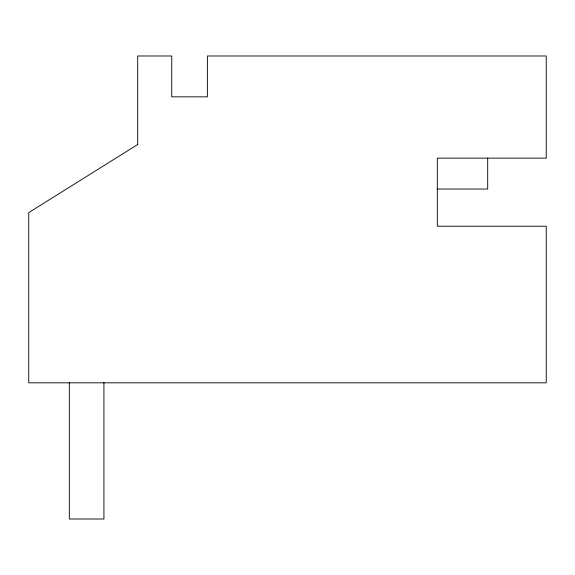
<?xml version="1.0" encoding="UTF-8"?>
<svg xmlns="http://www.w3.org/2000/svg" width="575" height="575" viewBox="0 0 575 575"><rect width="100%" height="100%" fill="white"/><g stroke="black" fill="none" stroke-linecap="round" stroke-linejoin="round"><path stroke-width="0.86" d="M437.381 189.038L487.693 189.038L487.693 157.996M103.924 382.569L103.924 519.017L69.331 519.017L69.331 382.569M137.698 144.505L28.75 212.599L28.75 382.828L546.25 382.828L546.25 226.219L437.302 226.219L437.302 158.125L546.25 158.125L546.25 55.983L207.381 55.983L207.381 96.844L171.745 96.844L171.745 55.983L137.698 55.983L137.698 144.505"/></g></svg>
